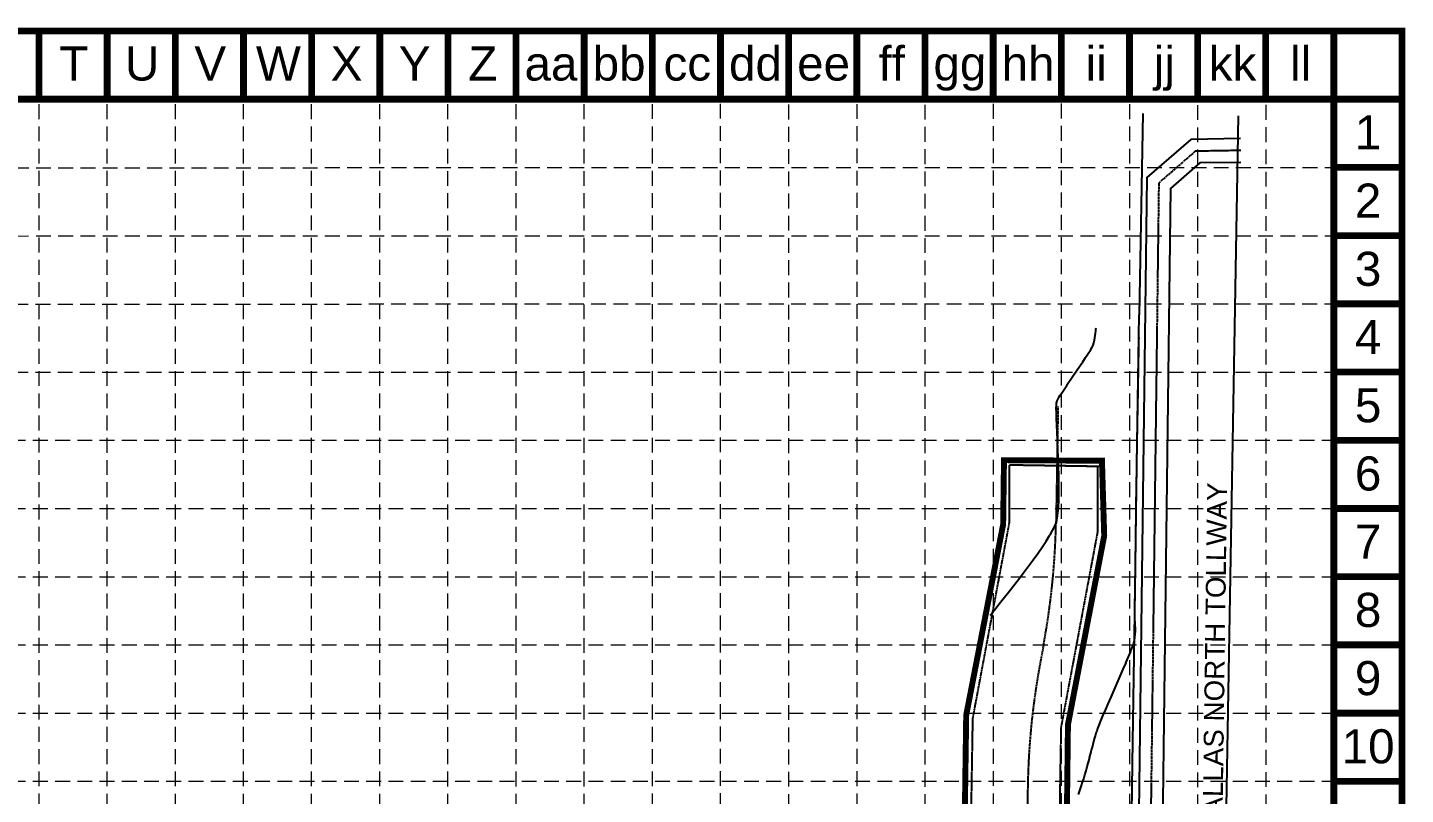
# Model space of a CAD drawing. Header units: inches. Extents: x 6967 to 7890, y 13663 to 15138.
# Drawn here: x 7424.8 to 7889.8, y 14879.1 to 15137.7 of the extents above; entities that cross this region are included whole.
import ezdxf
from ezdxf.enums import TextEntityAlignment as Align

# ---------------------------------------------------------------- set-up
doc = ezdxf.new("R2010")
doc.units = ezdxf.units.IN
doc.header["$MEASUREMENT"] = 0
for name, pattern in [('CENTER2', [1.125, 0.75, -0.125, 0.125, -0.125]), ('DASHED', [0.75, 0.5, -0.25]), ('HIDDEN', [0.375, 0.25, -0.125]), ('xGWI003pt$0$DASHED2', [0.375, 0.25, -0.125]), ('xGWI003pt$0$HIDDEN2', [0.1875, 0.125, -0.0625]), ('XGWI003WS$0$DASHED2', [0.375, 0.25, -0.125])]:
    doc.linetypes.add(name, pattern=pattern)
for name, color, linetype in [('BASE', 7, 'Continuous'), ('EC', 35, 'Continuous'), ('GRID', 254, 'HIDDEN'), ('LIMITS OF DISTURBANCE', 1, 'HIDDEN'), ('V-ROAD-BACK-P', 2, 'Continuous'), ('V-STRM-CNTR-E', 11, 'CENTER2'), ('V-STRM-UNDR-E', 15, 'Continuous'), ('xGWI003pt$0$C-ANNO-ROAD-E', 6, 'Continuous'), ('xGWI003pt$0$C-EASE-SSWR-N', 7, 'xGWI003pt$0$HIDDEN2'), ('xGWI003pt$0$C-ESMT-E', 15, 'xGWI003pt$0$DASHED2'), ('XGWI003WS$0$C-SSWR-MAIN-N', 3, 'XGWI003WS$0$DASHED2')]:
    doc.layers.add(name, color=color, linetype=linetype)
doc.styles.get("Standard").update_dxf_attribs({"font": 'ARIAL.TTF'})

msp = doc.modelspace()

# ---------------------------------------------------------------- linework, layer by layer
at = {"layer": 'BASE', "color": 9}
msp.add_line((6991.59, 15113.57), (7865.68, 15113.57), dxfattribs=at)
at = {"layer": 'BASE', "const_width": 2.3}
for points in [[(7888.68, 13664.43), (7888.68, 15136.57), (6968.59, 15136.57), (6968.59, 13664.43)], [(7865.68, 13687.43), (7865.68, 15113.57), (6991.59, 15113.57), (6991.59, 13687.43)]]:
    msp.add_lwpolyline(points, close=True, dxfattribs=at)
for points in [[(7428.64, 15136.57), (7428.64, 15113.57)], [(7451.64, 15136.57), (7451.64, 15113.57)], [(7474.64, 15136.57), (7474.64, 15113.57)], [(7497.64, 15136.57), (7497.64, 15113.57)], [(7520.65, 15136.57), (7520.65, 15113.57)], [(7543.65, 15136.57), (7543.65, 15113.57)], [(7566.65, 15136.57), (7566.65, 15113.57)], [(7589.65, 15136.57), (7589.65, 15113.57)], [(7612.65, 15136.57), (7612.65, 15113.57)], [(7635.66, 15136.57), (7635.66, 15113.57)], [(7658.66, 15136.57), (7658.66, 15113.57)], [(7681.66, 15136.57), (7681.66, 15113.57)], [(7704.66, 15136.57), (7704.66, 15113.57)], [(7727.67, 15136.57), (7727.67, 15113.57)], [(7750.67, 15136.57), (7750.67, 15113.57)], [(7773.67, 15136.57), (7773.67, 15113.57)], [(7796.67, 15136.57), (7796.67, 15113.57)], [(7819.68, 15136.57), (7819.68, 15113.57)], [(7842.68, 15136.57), (7842.68, 15113.57)], [(7865.68, 15136.57), (7865.68, 15113.57)], [(7888.68, 15113.57), (7865.68, 15113.57)], [(7888.68, 15090.57), (7865.68, 15090.57)], [(7888.68, 15067.57), (7865.68, 15067.57)], [(7888.68, 15044.56), (7865.68, 15044.56)], [(7888.68, 15021.56), (7865.68, 15021.56)], [(7888.68, 14998.56), (7865.68, 14998.56)], [(7888.68, 14975.56), (7865.68, 14975.56)], [(7888.68, 14952.55), (7865.68, 14952.55)], [(7888.68, 14929.55), (7865.68, 14929.55)], [(7888.68, 14906.55), (7865.68, 14906.55)], [(7888.68, 14883.55), (7865.68, 14883.55)]]:
    msp.add_lwpolyline(points, dxfattribs=at)
at = {"layer": 'EC', "color": 35, "extrusion": (0.995698, -0.092657, 0), "elevation": 6358.66}
msp.add_lwpolyline([(15692.06, 664), (15692.67, 664)], dxfattribs=at)
at = {"layer": 'EC', "color": 35, "extrusion": (0.991327, -0.131415, 0), "elevation": 5741.87}
msp.add_lwpolyline([(15928.7, 664), (15929.21, 664)], dxfattribs=at)
at = {"layer": 'EC', "color": 35}
for points, elevation in [([(7784.4, 15030.62), (7784.68, 15031.44)], 664), ([(7784.89, 15032.28), (7785.04, 15033.12)], 664), ([(7779.87, 15023.45), (7780.9, 15024.96)], 664), ([(7776.12, 15017.98), (7776.92, 15019.15)], 664), ([(7776.92, 15019.15), (7777.84, 15020.49)], 664), ([(7799.65, 15018.42), (7799.69, 15020.83)], 663), ([(7772.32, 15011.88), (7772.61, 15012.58)], 664), ([(7772.94, 15013.2), (7773.31, 15013.8)], 664), ([(7773.71, 15014.38), (7774.14, 15014.98)], 664), ([(7799.53, 15011.47), (7799.57, 15013.68)], 663), ([(7799.57, 15013.68), (7799.61, 15016.01)], 663), ([(7771.98, 15009.33), (7772, 15010.45)], 664), ([(7772.01, 15007.79), (7771.98, 15009.33)], 664), ([(7772.07, 15005.88), (7772.01, 15007.79)], 664), ([(7772.27, 15001.15), (7772.16, 15003.64)], 664), ([(7799.33, 14999.82), (7799.36, 15001.17)], 663), ([(7799.36, 15001.17), (7799.38, 15002.5)], 663), ([(7799.24, 14994.38), (7799.26, 14995.73)], 663), ([(7799.26, 14995.73), (7799.28, 14997.09)], 663), ([(7772.81, 14986.69), (7772.73, 14989.66)], 664), ([(7799.16, 14989.44), (7799.18, 14990.48)], 663), ([(7799.2, 14991.75), (7799.22, 14993.05)], 663), ([(7772.85, 14983.78), (7772.81, 14986.69)], 664), ([(7799.08, 14983.61), (7799.11, 14985.94)], 663), ([(7772.82, 14978.39), (7772.86, 14980.99)], 664), ([(7799.04, 14980.97), (7799.08, 14983.61)], 663), ([(7772.72, 14976.02), (7772.82, 14978.39)], 664), ([(7798.96, 14975.02), (7799, 14978.08)], 663), ([(7772, 14970.85), (7772.32, 14972.19)], 664), ([(7772.32, 14972.19), (7772.56, 14973.93)], 664), ([(7798.87, 14968.62), (7798.92, 14971.85)], 663), ([(7798.92, 14971.85), (7798.96, 14975.02)], 663), ([(7798.83, 14965.41), (7798.87, 14968.62)], 663), ([(7764.17, 14958.22), (7765.74, 14960.4)], 664), ([(7759.18, 14951.61), (7760.85, 14953.79)], 664), ([(7760.85, 14953.79), (7762.53, 14956.01)], 664), ([(7798.64, 14951.79), (7798.67, 14953.98)], 663), ([(7757.54, 14949.5), (7759.18, 14951.61)], 664), ([(7798.58, 14946.79), (7798.59, 14947.88)], 663), ([(7751.96, 14942.43), (7753.14, 14943.93)], 664), ([(7798.51, 14942.22), (7798.53, 14943.13)], 663), ([(7798.53, 14943.13), (7798.54, 14944.01)], 663), ([(7798.54, 14944.01), (7798.55, 14944.89)], 663), ([(7750.34, 14940.37), (7750.97, 14941.18)], 664), ([(7798.53, 14938.13), (7798.49, 14939.12)], 663), ([(7798.59, 14937.15), (7798.53, 14938.13)], 663), ([(7798.66, 14933.15), (7798.7, 14934.19)], 663), ([(7798.35, 14930.94), (7798.55, 14932.07)], 663), ([(7793.58, 14919.05), (7794.58, 14921.34)], 663), ([(7791.5, 14914.31), (7792.55, 14916.69)], 663), ([(7792.55, 14916.69), (7793.58, 14919.05)], 663), ([(7789.48, 14909.7), (7790.47, 14911.97)], 663), ([(7787, 14903.91), (7787.72, 14905.63)], 663), ([(7787.72, 14905.63), (7788.56, 14907.58)], 663), ([(7786, 14901.38), (7786.42, 14902.48)], 663), ([(7786.42, 14902.48), (7787, 14903.91)], 663), ([(7784.43, 14896.07), (7784.82, 14897.51)], 663), ([(7785.21, 14898.89), (7785.61, 14900.19)], 663), ([(7783.24, 14891.53), (7783.64, 14893.06)], 663), ([(7782.45, 14888.52), (7782.85, 14890.01)], 663), ([(7781.25, 14884.41), (7781.66, 14885.7)], 663)]:
    msp.add_lwpolyline(points, dxfattribs=dict(at, elevation=elevation))
at = {"layer": 'EC', "color": 35, "extrusion": (0.970308, -0.241872, 0), "elevation": 3917.85}
msp.add_lwpolyline([(16468.03, 664), (16468.9, 664)], dxfattribs=at)
at = {"layer": 'EC', "color": 35, "extrusion": (0.99119, -0.132445, 0), "elevation": 5725.39}
msp.add_lwpolyline([(15931.77, 664), (15932.59, 664)], dxfattribs=at)
at = {"layer": 'EC', "color": 35, "extrusion": (0.994878, -0.101079, 0), "elevation": 6225.66}
msp.add_lwpolyline([(15743.85, 664), (15744.61, 664)], dxfattribs=at)
at = {"layer": 'EC', "color": 35, "extrusion": (0.996263, -0.086366, 0), "elevation": 6457.65}
msp.add_lwpolyline([(15650.89, 664), (15651.59, 664)], dxfattribs=at)
at = {"layer": 'EC', "color": 35, "extrusion": (0.999855, -0.017018, 0), "elevation": 7542.94}
for points in [[(15161.59, 663), (15162.84, 663)], [(15162.84, 663), (15163.69, 663)], [(15156.02, 663), (15158.12, 663)], [(15158.12, 663), (15159.99, 663)], [(15159.99, 663), (15161.59, 663)], [(15151.39, 663), (15153.76, 663)], [(15153.76, 663), (15156.02, 663)], [(15146.57, 663), (15148.98, 663)], [(15138.22, 663), (15140, 663)], [(15140, 663), (15142.02, 663)], [(15135.63, 663), (15136.74, 663)], [(15136.74, 663), (15138.22, 663)]]:
    msp.add_lwpolyline(points, dxfattribs=at)
at = {"layer": 'EC', "color": 35, "extrusion": (0.837598, -0.546287, 0), "elevation": -1690.65}
msp.add_lwpolyline([(16837.23, 664), (16838.84, 664)], dxfattribs=at)
at = {"layer": 'EC', "color": 35, "extrusion": (0.847645, -0.530563, 0), "elevation": -1376.17}
msp.add_lwpolyline([(16867.46, 664), (16868.86, 664)], dxfattribs=at)
at = {"layer": 'EC', "color": 35, "extrusion": (0.864839, -0.502049, 0), "elevation": -813.79}
msp.add_lwpolyline([(16905.32, 664), (16906.44, 664)], dxfattribs=at)
at = {"layer": 'EC', "color": 35, "extrusion": (0.898939, -0.438073, 0), "elevation": 413.19}
msp.add_lwpolyline([(16920.97, 664), (16921.75, 664)], dxfattribs=at)
at = {"layer": 'EC', "color": 35, "extrusion": (0.823418, -0.567435, 0), "elevation": -2118.73}
msp.add_lwpolyline([(16781.56, 664), (16783.32, 664)], dxfattribs=at)
at = {"layer": 'EC', "color": 35, "extrusion": (0.824646, -0.565649, 0), "elevation": -2082.36}
msp.add_lwpolyline([(16787.87, 664), (16789.7, 664)], dxfattribs=at)
at = {"layer": 'EC', "color": 35, "extrusion": (0.83126, -0.555884, 0), "elevation": -1884.19}
msp.add_lwpolyline([(16814.92, 664), (16816.67, 664)], dxfattribs=at)
at = {"layer": 'EC', "color": 35, "extrusion": (0.829958, -0.557826, 0), "elevation": -1923.58}
msp.add_lwpolyline([(16800.87, 664), (16802.01, 664)], dxfattribs=at)
at = {"layer": 'EC', "color": 35, "extrusion": (0.884518, -0.466507, 0), "elevation": -128.46}
msp.add_lwpolyline([(16904.86, 664), (16905.58, 664)], dxfattribs=at)
at = {"layer": 'EC', "color": 35, "extrusion": (0.825291, -0.564708, 0), "elevation": -2063.16}
msp.add_lwpolyline([(16780.4, 664), (16781.11, 664)], dxfattribs=at)
at = {"layer": 'EC', "color": 35, "extrusion": (0.823872, -0.566776, 0), "elevation": -2105.23}
msp.add_lwpolyline([(16776.62, 664), (16777.4, 664)], dxfattribs=at)
at = {"layer": 'EC', "color": 35, "extrusion": (0.842487, -0.538717, 0), "elevation": -1539.18}
msp.add_lwpolyline([(16838.77, 664), (16839.63, 664)], dxfattribs=at)
at = {"layer": 'EC', "color": 35, "extrusion": (0.841521, -0.540224, 0), "elevation": -1569.32}
msp.add_lwpolyline([(16836.85, 664), (16837.65, 664)], dxfattribs=at)
at = {"layer": 'EC', "color": 35, "extrusion": (0.993943, -0.109894, 0), "elevation": 6075.37}
msp.add_lwpolyline([(15773.64, 664), (15774.28, 664)], dxfattribs=at)
at = {"layer": 'EC', "color": 35, "extrusion": (0.95441, -0.2985, 0), "elevation": 2936.93}
msp.add_lwpolyline([(16646.69, 664), (16647.52, 664)], dxfattribs=at)
at = {"layer": 'EC', "color": 35, "extrusion": (0.999197, 0.040076, 0), "elevation": 8367.2}
msp.add_lwpolyline([(14680.12, 664), (14682.35, 664)], dxfattribs=at)
at = {"layer": 'EC', "color": 35, "extrusion": (0.999849, -0.017359, 0), "elevation": 7537.77}
msp.add_lwpolyline([(15135.63, 663), (15136.93, 663)], dxfattribs=at)
at = {"layer": 'EC', "color": 35, "extrusion": (0.999853, -0.017153, 0), "elevation": 7540.9}
msp.add_lwpolyline([(15135.37, 663), (15136.64, 663)], dxfattribs=at)
at = {"layer": 'EC', "color": 35, "extrusion": (0.999028, 0.044087, 0), "elevation": 8426.07}
msp.add_lwpolyline([(14641.21, 664), (14643.91, 664)], dxfattribs=at)
at = {"layer": 'EC', "color": 35, "extrusion": (0.999847, -0.017496, 0), "elevation": 7535.7}
msp.add_lwpolyline([(15132.62, 663), (15133.98, 663)], dxfattribs=at)
at = {"layer": 'EC', "color": 35, "extrusion": (0.999095, 0.042533, 0), "elevation": 8403.29}
msp.add_lwpolyline([(14651.44, 664), (14654.29, 664)], dxfattribs=at)
at = {"layer": 'EC', "color": 35, "extrusion": (0.999237, 0.039066, 0), "elevation": 8352.4}
msp.add_lwpolyline([(14677.56, 664), (14680.51, 664)], dxfattribs=at)
at = {"layer": 'EC', "color": 35, "extrusion": (0.999862, -0.016632, 0), "elevation": 7548.77}
msp.add_lwpolyline([(15120.69, 663), (15122.02, 663)], dxfattribs=at)
at = {"layer": 'EC', "color": 35, "extrusion": (0.999849, -0.017394, 0), "elevation": 7537.24}
msp.add_lwpolyline([(15130.49, 663), (15131.85, 663)], dxfattribs=at)
at = {"layer": 'EC', "color": 35, "extrusion": (0.999433, 0.033677, 0), "elevation": 8273.13}
msp.add_lwpolyline([(14719.39, 664), (14722.39, 664)], dxfattribs=at)
at = {"layer": 'EC', "color": 35, "extrusion": (0.999898, -0.014272, 0), "elevation": 7584.43}
msp.add_lwpolyline([(15097.7, 663), (15099.23, 663)], dxfattribs=at)
at = {"layer": 'EC', "color": 35, "extrusion": (0.999877, -0.01567, 0), "elevation": 7563.32}
msp.add_lwpolyline([(15110.85, 663), (15112.12, 663)], dxfattribs=at)
at = {"layer": 'EC', "color": 35, "extrusion": (0.999902, -0.014028, 0), "elevation": 7588.13}
msp.add_lwpolyline([(15093.87, 663), (15095.84, 663)], dxfattribs=at)
at = {"layer": 'EC', "color": 35, "extrusion": (0.999997, 0.002479, 0), "elevation": 7809.97}
msp.add_lwpolyline([(14961.68, 664), (14964.47, 664)], dxfattribs=at)
at = {"layer": 'EC', "color": 35, "extrusion": (0.999906, -0.013729, 0), "elevation": 7592.63}
msp.add_lwpolyline([(15083.75, 663), (15086.63, 663)], dxfattribs=at)
at = {"layer": 'EC', "color": 35, "extrusion": (0.99698, -0.077663, 0), "elevation": 6586.16}
msp.add_lwpolyline([(15532.35, 664), (15534.44, 664)], dxfattribs=at)
at = {"layer": 'EC', "color": 35, "extrusion": (0.928695, -0.370845, 0), "elevation": 1665.97}
msp.add_lwpolyline([(16784.2, 664), (16785.56, 664)], dxfattribs=at)
at = {"layer": 'EC', "color": 35, "extrusion": (0.844989, -0.534784, 0), "elevation": -1438.44}
msp.add_lwpolyline([(16799.36, 664), (16801.57, 664)], dxfattribs=at)
at = {"layer": 'EC', "color": 35, "extrusion": (0.864363, -0.502869, 0), "elevation": -810.25}
msp.add_lwpolyline([(16843.56, 664), (16845.53, 664)], dxfattribs=at)
at = {"layer": 'EC', "color": 35, "extrusion": (0.89106, -0.453885, 0), "elevation": 130.41}
msp.add_lwpolyline([(16864.5, 664), (16866.18, 664)], dxfattribs=at)
at = {"layer": 'EC', "color": 35, "extrusion": (0.819308, -0.573353, 0), "elevation": -2215.06}
msp.add_lwpolyline([(16709.69, 664), (16712.27, 664)], dxfattribs=at)
at = {"layer": 'EC', "color": 35, "extrusion": (0.830479, -0.55705, 0), "elevation": -1884.36}
msp.add_lwpolyline([(16752.78, 664), (16755.2, 664)], dxfattribs=at)
at = {"layer": 'EC', "color": 35, "extrusion": (0.999908, -0.013564, 0), "elevation": 7595.12}
msp.add_lwpolyline([(15063.69, 663), (15066.68, 663)], dxfattribs=at)
at = {"layer": 'EC', "color": 35, "extrusion": (0.999908, -0.013578, 0), "elevation": 7594.91}
msp.add_lwpolyline([(15066.78, 663), (15069.92, 663)], dxfattribs=at)
at = {"layer": 'EC', "color": 35, "extrusion": (0.803499, -0.595306, 0), "elevation": -2666.23}
msp.add_lwpolyline([(16638.21, 664), (16640.97, 664)], dxfattribs=at)
at = {"layer": 'EC', "color": 35, "extrusion": (0.999908, -0.013554, 0), "elevation": 7595.28}
msp.add_lwpolyline([(15060.82, 663), (15063.61, 663)], dxfattribs=at)
at = {"layer": 'EC', "color": 35, "extrusion": (0.999908, -0.013547, 0), "elevation": 7595.38}
msp.add_lwpolyline([(15058.25, 663), (15060.77, 663)], dxfattribs=at)
at = {"layer": 'EC', "color": 35, "extrusion": (0.784758, -0.619802, 0), "elevation": -3177.92}
msp.add_lwpolyline([(16534.95, 664), (16537.33, 664)], dxfattribs=at)
at = {"layer": 'EC', "color": 35, "extrusion": (0.786788, -0.617223, 0), "elevation": -3123.64}
msp.add_lwpolyline([(16547.67, 664), (16550.22, 664)], dxfattribs=at)
at = {"layer": 'EC', "color": 35, "extrusion": (0.999907, -0.013621, 0), "elevation": 7594.27}
msp.add_lwpolyline([(15052.72, 663), (15053.52, 663)], dxfattribs=at)
at = {"layer": 'EC', "color": 35, "extrusion": (0.999908, -0.013565, 0), "elevation": 7595.1}
msp.add_lwpolyline([(15053.09, 663), (15054.42, 663)], dxfattribs=at)
at = {"layer": 'EC', "color": 35, "extrusion": (0.999908, -0.013548, 0), "elevation": 7595.36}
msp.add_lwpolyline([(15054.29, 663), (15056.08, 663)], dxfattribs=at)
at = {"layer": 'EC', "color": 35, "extrusion": (0.783596, -0.621271, 0), "elevation": -3208.9}
msp.add_lwpolyline([(16526.8, 664), (16528.97, 664)], dxfattribs=at)
at = {"layer": 'EC', "color": 35, "extrusion": (0.999909, -0.013524, 0), "elevation": 7595.72}
msp.add_lwpolyline([(15048.99, 663), (15049.9, 663)], dxfattribs=at)
at = {"layer": 'EC', "color": 35, "extrusion": (0.999908, -0.013569, 0), "elevation": 7595.04}
msp.add_lwpolyline([(15050.24, 663), (15051.23, 663)], dxfattribs=at)
at = {"layer": 'EC', "color": 35, "extrusion": (0.811146, -0.584844, 0), "elevation": -2451.16}
msp.add_lwpolyline([(16650.51, 664), (16650.64, 664)], dxfattribs=at)
at = {"layer": 'EC', "color": 35, "extrusion": (0.803245, -0.595649, 0), "elevation": -2673.8}
msp.add_lwpolyline([(16616.34, 664), (16616.66, 664)], dxfattribs=at)
at = {"layer": 'EC', "color": 35, "extrusion": (0.795064, -0.606525, 0), "elevation": -2899.7}
msp.add_lwpolyline([(16578.73, 664), (16579.33, 664)], dxfattribs=at)
at = {"layer": 'EC', "color": 35, "extrusion": (0.785048, -0.619435, 0), "elevation": -3170.21}
msp.add_lwpolyline([(16530.76, 664), (16532.36, 664)], dxfattribs=at)
at = {"layer": 'EC', "color": 35, "extrusion": (0.999901, -0.014053, 0), "elevation": 7587.76}
msp.add_lwpolyline([(15048.25, 663), (15049.35, 663)], dxfattribs=at)
at = {"layer": 'EC', "color": 35, "extrusion": (0.99997, 0.007729, 0), "elevation": 7913.72}
msp.add_lwpolyline([(14878.4, 663), (14879.42, 663)], dxfattribs=at)
at = {"layer": 'EC', "color": 35, "extrusion": (0.999904, -0.013886, 0), "elevation": 7590.28}
msp.add_lwpolyline([(15048.08, 663), (15049.06, 663)], dxfattribs=at)
at = {"layer": 'EC', "color": 35, "extrusion": (0.998223, 0.059581, 0), "elevation": 8674.71}
msp.add_lwpolyline([(14444.99, 663), (14445.97, 663)], dxfattribs=at)
at = {"layer": 'EC', "color": 35, "extrusion": (0.999122, 0.041899, 0), "elevation": 8417.62}
msp.add_lwpolyline([(14595.32, 663), (14596.3, 663)], dxfattribs=at)
at = {"layer": 'EC', "color": 35, "extrusion": (0.999972, 0.007472, 0), "elevation": 7910.07}
msp.add_lwpolyline([(14875.5, 663), (14876.51, 663)], dxfattribs=at)
at = {"layer": 'EC', "color": 35, "extrusion": (0.932551, -0.361039, 0), "elevation": 1881.83}
msp.add_lwpolyline([(16735.55, 663), (16737.19, 663)], dxfattribs=at)
at = {"layer": 'EC', "color": 35, "extrusion": (0.943174, -0.3323, 0), "elevation": 2393.72}
msp.add_lwpolyline([(16671.68, 663), (16672.97, 663)], dxfattribs=at)
at = {"layer": 'EC', "color": 35, "extrusion": (0.962828, -0.270116, 0), "elevation": 3475.38}
msp.add_lwpolyline([(16481.49, 663), (16482.38, 663)], dxfattribs=at)
at = {"layer": 'EC', "color": 35, "extrusion": (0.994804, -0.101812, 0), "elevation": 6237.75}
msp.add_lwpolyline([(15648.47, 663), (15649.55, 663)], dxfattribs=at)
at = {"layer": 'EC', "color": 35, "extrusion": (0.921959, -0.387286, 0), "elevation": 1407.47}
msp.add_lwpolyline([(16777.98, 663), (16780.16, 663)], dxfattribs=at)
at = {"layer": 'EC', "color": 35, "extrusion": (0.926125, -0.377218, 0), "elevation": 1590.22}
msp.add_lwpolyline([(16763.83, 663), (16765.77, 663)], dxfattribs=at)
at = {"layer": 'EC', "color": 35, "extrusion": (0.919169, -0.393863, 0), "elevation": 1287.58}
msp.add_lwpolyline([(16785.23, 663), (16787.6, 663)], dxfattribs=at)
at = {"layer": 'EC', "color": 35, "extrusion": (0.915414, -0.402513, 0), "elevation": 1129.24}
msp.add_lwpolyline([(16786.39, 663), (16788.95, 663)], dxfattribs=at)
at = {"layer": 'EC', "color": 35, "extrusion": (0.916902, -0.399112, 0), "elevation": 1191.54}
msp.add_lwpolyline([(16777.3, 663), (16779.62, 663)], dxfattribs=at)
at = {"layer": 'EC', "color": 35, "extrusion": (0.949062, -0.315089, 0), "elevation": 2694.15}
msp.add_lwpolyline([(16594.36, 663), (16595.62, 663)], dxfattribs=at)
at = {"layer": 'EC', "color": 35, "extrusion": (0.961511, -0.274765, 0), "elevation": 3391.88}
msp.add_lwpolyline([(16463.12, 663), (16464.56, 663)], dxfattribs=at)
at = {"layer": 'EC', "color": 35, "extrusion": (0.96798, -0.251028, 0), "elevation": 3795.83}
msp.add_lwpolyline([(16370.09, 663), (16371.66, 663)], dxfattribs=at)
at = {"layer": 'EC', "color": 35, "extrusion": (0.966871, -0.255267, 0), "elevation": 3724.07}
msp.add_lwpolyline([(16388.13, 663), (16389.68, 663)], dxfattribs=at)
at = {"layer": 'EC', "color": 35, "extrusion": (0.960352, -0.27879, 0), "elevation": 3323.14}
msp.add_lwpolyline([(16464.97, 663), (16466.4, 663)], dxfattribs=at)
at = {"layer": 'EC', "color": 35, "extrusion": (0.964007, -0.265879, 0), "elevation": 3543.8}
msp.add_lwpolyline([(16420.32, 663), (16421.82, 663)], dxfattribs=at)
at = {"layer": 'EC', "color": 35, "extrusion": (0.96774, -0.251951, 0), "elevation": 3780.23}
msp.add_lwpolyline([(16370.56, 663), (16372.12, 663)], dxfattribs=at)
at = {"layer": 'EC', "color": 35, "extrusion": (0.943462, -0.33148, 0), "elevation": 2407.45}
msp.add_lwpolyline([(16619.81, 663), (16620.96, 663)], dxfattribs=at)
at = {"layer": 'EC', "color": 35, "extrusion": (0.946766, -0.321923, 0), "elevation": 2575.4}
msp.add_lwpolyline([(16595.76, 663), (16597.02, 663)], dxfattribs=at)
at = {"layer": 'EC', "color": 35, "extrusion": (0.945669, -0.325131, 0), "elevation": 2519.11}
msp.add_lwpolyline([(16600.06, 663), (16601.79, 663)], dxfattribs=at)
at = {"layer": 'EC', "color": 35, "extrusion": (0.945423, -0.325845, 0), "elevation": 2506.57}
msp.add_lwpolyline([(16603.69, 663), (16605.15, 663)], dxfattribs=at)
at = {"layer": 'GRID', "color": 252, "linetype": 'HIDDEN', "lineweight": 0, "ltscale": 20}
for p, q in [((7428.64, 13779.38), (7428.64, 15113.57)), ((7451.64, 13779.37), (7451.64, 15113.57)), ((7474.64, 13779.37), (7474.64, 15113.57)), ((7497.64, 13779.37), (7497.64, 15113.57)), ((7520.65, 13779.36), (7520.65, 15113.57)), ((7543.65, 13779.36), (7543.65, 15113.57)), ((7566.65, 13779.35), (7566.65, 15113.57)), ((7589.65, 13779.35), (7589.65, 15113.57)), ((7612.65, 13779.35), (7612.65, 15113.57)), ((7635.77, 13779.4), (7635.66, 15113.57)), ((7658.74, 13779.51), (7658.66, 15113.57)), ((7681.73, 13779.24), (7681.66, 15113.57)), ((7704.94, 13779.45), (7704.77, 15114.09)), ((7727.82, 13779.21), (7727.77, 15114.09)), ((7750.84, 13779.49), (7750.77, 15114.09)), ((7773.89, 13779.57), (7773.77, 15114.09)), ((7796.84, 13779.37), (7796.77, 15114.09)), ((7819.9, 13779.07), (7819.78, 15114.09)), ((7842.91, 13779.13), (7842.78, 15114.09)), ((6992.64, 15090.41), (7865.3, 15090.53)), ((6992.62, 15067.35), (7865.3, 15067.53)), ((6992.49, 15044.42), (7865.68, 15044.56)), ((6992.46, 15021.43), (7865.68, 15021.56)), ((6991.59, 14998.56), (7865.68, 14998.56)), ((6991.59, 14975.56), (7865.68, 14975.56)), ((6991.59, 14952.55), (7865.68, 14952.55)), ((6991.59, 14929.55), (7865.68, 14929.55)), ((6991.59, 14906.55), (7865.68, 14906.55)), ((6991.59, 14883.55), (7865.68, 14883.55))]:
    msp.add_line(p, q, dxfattribs=at)
at = {"layer": 'LIMITS OF DISTURBANCE', "linetype": 'DASHED', "ltscale": 25, "const_width": 2}
msp.add_lwpolyline([(7759.66, 14613.39), (7774.17, 14755.27), (7775.92, 14902.64), (7788.16, 14966.34), (7787.4, 14991.65), (7754.33, 14991.84), (7754.05, 14970.16), (7741.58, 14905.86), (7739.48, 14757.07), (7725.7, 14611.8)], dxfattribs=at)
at = {"layer": 'V-ROAD-BACK-P', "color": 7}
for p, q in [((7801.18, 15108.77), (7800.01, 15040.89)), ((7833.38, 15107.95), (7823.74, 14547.49))]:
    msp.add_line(p, q, dxfattribs=at)
msp.add_lwpolyline([(7778.76, 14437.21), (7779.52, 14488.39), (7780.67, 14539.62), (7781.17, 14589.76), (7779.62, 14598.82), (7779.81, 14610.78), (7781.91, 14617.31), (7784.34, 14651.68), (7784.85, 14657.5), (7784, 14667.3), (7785.38, 14678.16), (7788.38, 14686.88), (7794.93, 14734.68), (7793.71, 14744.95), (7793.93, 14760.42), (7796, 14772.59), (7796.98, 14839.21), (7797.76, 14889.54), (7798.48, 14940.14), (7799.16, 14990.48), (7800.01, 15040.89)], dxfattribs=at)
at = {"layer": 'V-STRM-CNTR-E', "color": 5}
msp.add_lwpolyline([(7834.26, 15096.27), (7818.91, 15096.03), (7806.57, 15085.31), (7798.05, 14409.84)], dxfattribs=at)
at = {"layer": 'V-STRM-UNDR-E', "color": 5}
for points in [[(7834.2, 15100.27), (7817.39, 15100.01), (7802.6, 15087.16), (7794.05, 14409.89)], [(7834.32, 15092.27), (7820.43, 15092.06), (7810.55, 15083.47), (7802.05, 14409.79)]]:
    msp.add_lwpolyline(points, dxfattribs=at)
at = {"layer": 'xGWI003pt$0$C-EASE-SSWR-N'}
for p, q in [((7786.05, 14989.71), (7756.05, 14990.18)), ((7756.05, 14990.18), (7756.05, 14970.67)), ((7786.05, 14967.89), (7786.05, 14989.71)), ((7756.05, 14970.67), (7743.72, 14904.79)), ((7773.67, 14901.76), (7786.05, 14967.89)), ((7743.72, 14904.79), (7741.25, 14757.26)), ((7771.22, 14755.56), (7773.67, 14901.76))]:
    msp.add_line(p, q, dxfattribs=at)
at = {"layer": 'xGWI003pt$0$C-ESMT-E'}
msp.add_line((7788.2, 14989.67), (7758.2, 14990.14), dxfattribs=at)
at = {"layer": 'XGWI003WS$0$C-SSWR-MAIN-N', "color": 30}
msp.add_lwpolyline([(7772.55, 15009.92), (7771.9, 14971.26, -0.042072), (7767.67, 14929.48), (7766.57, 14923.59, 0.042072), (7762.34, 14881.8), (7760.4, 14766.16, -0.019946), (7759.27, 14746.25), (7747.11, 14620.69, 0.020781), (7745.97, 14599.95), (7741.33, 14254.71), (7560.36, 14227.31)], format="xyb", dxfattribs=at)

# ---------------------------------------------------------------- texts
at = {"layer": 'BASE'}
for s, height, p in [('T', 11.5, (7440.42, 15125.61)), ('U', 11.5, (7463.42, 15125.61)), ('V', 11.5, (7486.42, 15125.61)), ('W', 11.5, (7509.42, 15125.61)), ('X', 11.5, (7532.43, 15125.61)), ('Y', 11.5, (7555.43, 15125.61)), ('Z', 11.5, (7578.43, 15125.61)), ('aa', 11.501, (7601.43, 15125.61)), ('bb', 11.501, (7624.43, 15125.61)), ('cc', 11.501, (7647.44, 15125.61)), ('dd', 11.501, (7670.44, 15125.61)), ('ee', 11.501, (7693.44, 15125.61)), ('ff', 11.501, (7716.44, 15125.61)), ('gg', 11.501, (7739.45, 15125.61)), ('hh', 11.501, (7762.45, 15125.61)), ('ii', 11.501, (7785.45, 15125.61)), ('jj', 11.501, (7808.45, 15125.61)), ('kk', 11.501, (7831.46, 15125.61)), ('ll', 11.501, (7854.46, 15125.61)), ('1', 11.5, (7877.23, 15102.37)), ('2', 11.5, (7877.23, 15079.37)), ('3', 11.5, (7877.23, 15056.37)), ('4', 11.5, (7877.23, 15033.37)), ('5', 11.5, (7877.23, 15010.36)), ('6', 11.5, (7877.23, 14987.36)), ('7', 11.5, (7877.23, 14964.36)), ('8', 11.5, (7877.23, 14941.36)), ('9', 11.5, (7877.23, 14918.35)), ('10', 11.501, (7877.23, 14895.35))]:
    msp.add_text(s, height=height, dxfattribs=at).set_placement(p, align=Align.MIDDLE_CENTER)
at = {"layer": 'xGWI003pt$0$C-ANNO-ROAD-E', "color": 7}
msp.add_text('DALLAS NORTH TOLLWAY', height=6.7, rotation=89.2233, dxfattribs=at).set_placement((7828.83, 14924.74), align=Align.CENTER)

doc.saveas('drawing.dxf')
